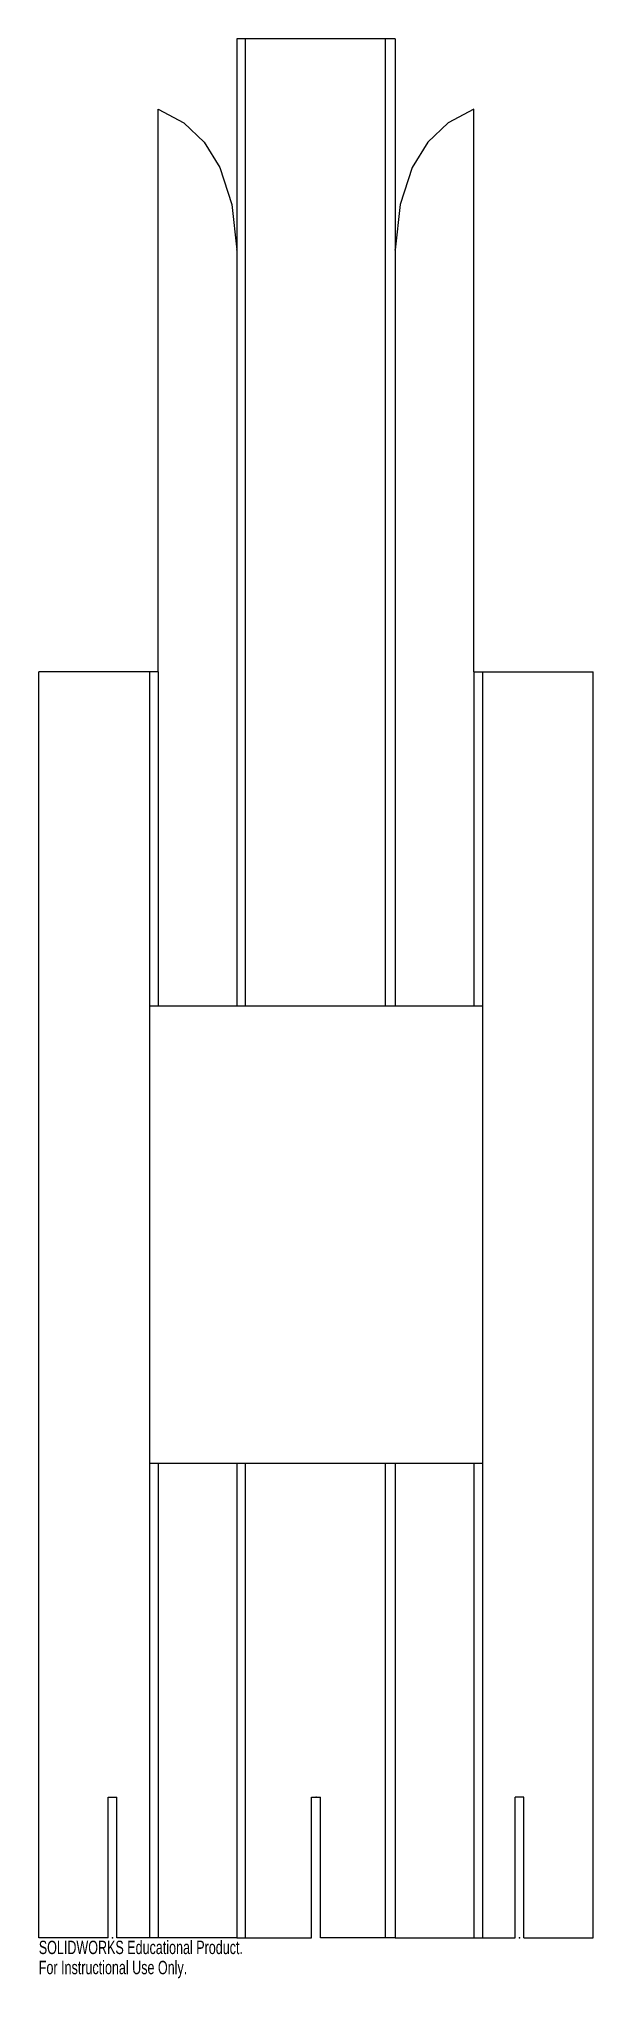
# Model space of a CAD drawing. Header units: inches. Extents: x -3.9 to 3.9, y -14.1 to 13.5.
import ezdxf

# ---------------------------------------------------------------- set-up
doc = ezdxf.new("R2010")
doc.units = ezdxf.units.IN
doc.header["$MEASUREMENT"] = 0
doc.header["$PDSIZE"] = -1
doc.styles.add('SLDTEXTSTYLE0', font='TXT', dxfattribs={"width": 0.7})

msp = doc.modelspace()

# ---------------------------------------------------------------- linework, layer by layer
at = {"color": 7, "linetype": 'Continuous'}
for p, q in [((1.125, 13.5), (-1.125, 13.5)), ((-1.125, 13.5), (-1.125, 10.5)), ((-1, -0.25), (-1, 13.5)), ((0.988, -0.25), (0.988, 13.5)), ((1.125, 13.5), (1.125, 10.5)), ((-2.243, 4.5), (-2.243, 12.5)), ((2.243, 4.5), (2.243, 12.5)), ((-1.125, 10.5), (-1.125, -0.25)), ((1.125, 10.5), (1.125, -0.25)), ((-2.243, 4.5), (-3.939, 4.5)), ((-3.939, -13.5), (-3.939, 4.5)), ((-2.368, 4.5), (-2.368, -13.5)), ((-2.243, 4.5), (-2.243, -0.25)), ((2.243, 4.5), (3.939, 4.5)), ((2.243, 4.5), (2.243, -0.25)), ((2.368, 4.5), (2.368, -13.5)), ((3.939, -13.5), (3.939, 4.5)), ((-2.368, -0.25), (2.368, -0.25)), ((-2.368, -6.75), (2.368, -6.75)), ((-2.243, -6.75), (-2.243, -13.5)), ((-1.125, -6.75), (-1.125, -13.5)), ((-1, -13.5), (-1, -6.75)), ((0.988, -13.5), (0.988, -6.75)), ((1.125, -6.75), (1.125, -13.5)), ((2.243, -6.75), (2.243, -13.5)), ((-2.954, -13.5), (-2.954, -11.5)), ((-2.954, -11.5), (-2.829, -11.5)), ((-2.829, -13.5), (-2.829, -11.5)), ((-0.062, -13.5), (-0.062, -11.5)), ((-0.062, -11.5), (0.062, -11.5)), ((0.062, -13.5), (0.062, -11.5)), ((2.829, -13.5), (2.829, -11.5)), ((2.954, -11.5), (2.829, -11.5)), ((2.954, -13.5), (2.954, -11.5)), ((-2.954, -13.5), (-3.939, -13.5)), ((-2.243, -13.5), (-2.829, -13.5)), ((-1.125, -13.5), (-2.243, -13.5)), ((-1.125, -13.5), (-0.062, -13.5)), ((1.125, -13.5), (0.062, -13.5)), ((1.125, -13.5), (2.243, -13.5)), ((2.243, -13.5), (2.829, -13.5)), ((2.954, -13.5), (3.939, -13.5))]:
    msp.add_line(p, q, dxfattribs=at)
at = {"color": 7, "linetype": 'Continuous', "flags": 128}
for points in [[(-2.243, 12.5), (-1.88, 12.306), (-1.588, 12.03), (-1.366, 11.672), (-1.196, 11.143), (-1.125, 10.5)], [(2.243, 12.5), (1.88, 12.306), (1.588, 12.03), (1.366, 11.672), (1.196, 11.143), (1.125, 10.5)]]:
    msp.add_lwpolyline(points, dxfattribs=at)
at = {"color": 7, "linetype": 'Continuous'}
for p in [(-1.125, 10.5), (1.125, 10.5), (0, -11.5), (-2.892, -13.5), (2.892, -13.5)]:
    msp.add_point(p, dxfattribs=at)

# ---------------------------------------------------------------- texts
at = {"color": 7, "linetype": 'Continuous', "char_height": 0.1903, "attachment_point": 1, "style": 'SLDTEXTSTYLE0'}
for s, insert in [('SOLIDWORKS Educational Product.', (-3.939, -13.54)), ('For Instructional Use Only.', (-3.939, -13.826))]:
    msp.add_mtext(s, dxfattribs=dict(at, insert=insert))

doc.saveas('drawing.dxf')
